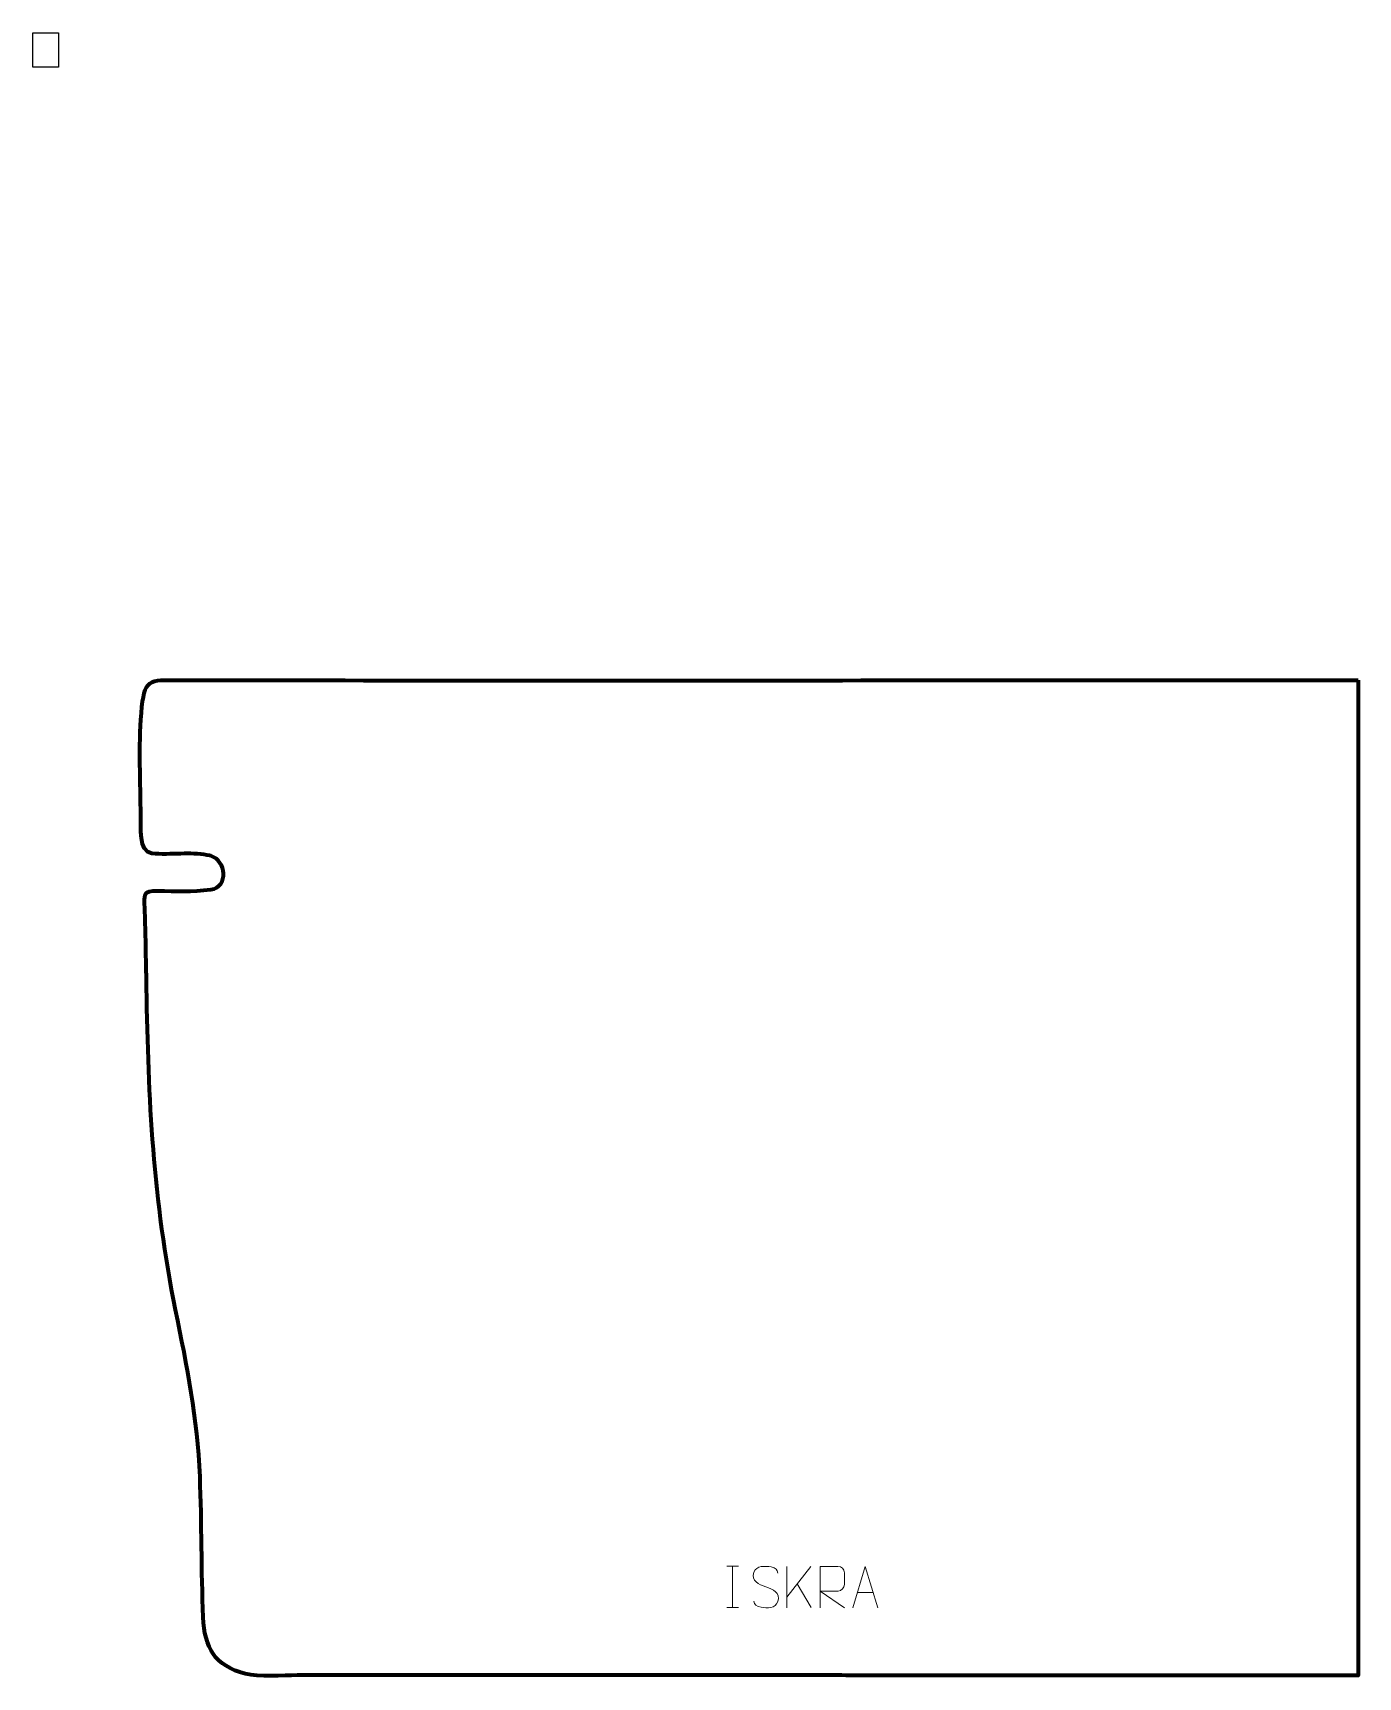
# Model space of a CAD drawing. Header units: millimetres. Extents: x 874 to 1672, y 102 to 1092.
import ezdxf

# ---------------------------------------------------------------- set-up
doc = ezdxf.new("R2010")
doc.units = ezdxf.units.MM
doc.header["$MEASUREMENT"] = 0
doc.header["$XCLIPFRAME"] = 0
for name, color, linetype in [('layer 1', 7, 'Continuous'), ('layer 2', 7, 'Continuous'), ('layer 3', 7, 'Continuous')]:
    doc.layers.add(name, color=color, linetype=linetype)
picture_1 = doc.add_image_def('image1.jpg', size_in_pixel=(76809, 102412))

msp = doc.modelspace()

# ---------------------------------------------------------------- linework, layer by layer
at = {"layer": 'layer 2', "color": 142, "lineweight": 9}
for points in [[(1292.1727, 168.5254), (1292.1727, 168.5254), (1299.336, 168.5254), (1299.336, 168.5254)], [(1295.7543, 168.5254), (1295.7543, 168.5254), (1295.7543, 143.589), (1295.7543, 143.589)], [(1328.3756, 168.3515), (1328.3756, 168.3515), (1328.3756, 143.4151), (1328.3756, 143.4151)], [(1342.742, 168.3515), (1342.742, 168.3515), (1328.3756, 149.7246), (1328.3756, 149.7246)], [(1343.067, 143.5108), (1343.067, 143.5108), (1334.6024, 157.8146), (1334.6024, 157.8146)], [(1370.9492, 152.6582), (1370.9492, 152.6582), (1380.4384, 152.6582), (1380.4384, 152.6582)], [(1292.1727, 143.589), (1292.1727, 143.589), (1299.336, 143.589), (1299.336, 143.589)]]:
    msp.add_open_spline(points, degree=3, dxfattribs=at)
for points, knots in [([(1315.7406, 156.0571), (1311.4952, 157.5265), (1306.5904, 159.321), (1308.5941, 164.8376), (1308.5941, 164.8376), (1310.0966, 168.9746), (1315.3067, 168.5863), (1318.9078, 167.9857), (1318.9078, 167.9857), (1321.7664, 167.5088), (1322.6305, 166.2964), (1322.9409, 164.2138)], [0, 0, 0, 0, 0.25, 0.25, 0.25, 0.25, 0.5, 0.5, 0.5, 0.5, 1, 1, 1, 1]), ([(1348.3806, 143.4151), (1348.3806, 143.4151), (1348.3806, 168.3515), (1348.3806, 168.3515), (1348.3806, 168.3515), (1351.9729, 168.3515), (1355.566, 168.3515), (1359.1587, 168.3515), (1359.1587, 168.3515), (1361.4824, 168.3138), (1363.0386, 166.8249), (1363.0346, 164.4601), (1363.0346, 164.4601), (1363.0341, 162.426), (1363.0341, 159.3687), (1363.0346, 157.3341), (1363.0346, 157.3341), (1363.028, 155.4599), (1361.217, 153.5194), (1359.2089, 153.5004), (1359.2089, 153.5004), (1359.2089, 153.5004), (1348.3806, 153.5004), (1348.3806, 153.5004), (1348.3806, 153.5004), (1348.3806, 153.5004), (1363.0253, 143.4151), (1363.0253, 143.4151)], [0, 0, 0, 0, 0.125, 0.125, 0.125, 0.125, 0.25, 0.25, 0.25, 0.25, 0.375, 0.375, 0.375, 0.375, 0.5, 0.5, 0.5, 0.5, 0.625, 0.625, 0.625, 0.625, 0.75, 0.75, 0.75, 0.75, 1, 1, 1, 1]), ([(1368.2285, 143.4151), (1368.2285, 143.4151), (1375.5944, 168.3516), (1375.5944, 168.3516), (1375.5944, 168.3516), (1375.5944, 168.3516), (1383.1591, 143.4151), (1383.1591, 143.4151)], [0, 0, 0, 0, 0.33333333, 0.33333333, 0.33333333, 0.33333333, 1, 1, 1, 1]), ([(1315.7406, 156.057), (1319.7563, 154.4114), (1324.7824, 152.5244), (1322.9496, 147.1678), (1322.9496, 147.1678), (1321.4909, 142.9043), (1316.5835, 143.1609), (1312.8599, 143.7152), (1312.8599, 143.7152), (1310.1118, 144.1247), (1308.8917, 145.3374), (1308.514, 147.4481)], [0, 0, 0, 0, 0.25, 0.25, 0.25, 0.25, 0.5, 0.5, 0.5, 0.5, 1, 1, 1, 1])]:
    msp.add_open_spline(points, degree=3, knots=knots, dxfattribs=at)
at = {"layer": 'layer 3', "color": 242, "lineweight": 158}
msp.add_open_spline([(1672.4781, 702.3261), (1435.8002, 702.3259), (1199.0925, 701.9503), (962.4185, 702.3313), (962.4185, 702.3313), (943.8554, 702.5686), (941.358, 703.323), (939.6384, 682.546), (939.6384, 682.546), (937.9425, 662.0566), (939.1066, 640.983), (939.2517, 620.4155), (939.2517, 620.4155), (939.2524, 614.3251), (938.1312, 598.7306), (945.8763, 597.9265), (945.8763, 597.9265), (957.2941, 596.7413), (969.5829, 598.9291), (979.0437, 596.9286), (979.0437, 596.9286), (979.0437, 596.9286), (980.6523, 596.5885), (980.6523, 596.5885), (980.6523, 596.5885), (980.6523, 596.5885), (981.4509, 596.3844), (981.4509, 596.3844), (981.4509, 596.3844), (990.8759, 593.7795), (992.3365, 577.5866), (981.5032, 576.2394), (981.5032, 576.2394), (969.884, 574.7945), (960.7841, 575.1339), (949.4692, 575.4338), (949.4692, 575.4338), (940.3761, 575.6747), (941.3847, 572.9377), (941.6846, 564.9407), (941.6846, 564.9407), (942.1608, 552.2446), (942.2932, 539.1634), (942.5788, 526.421), (942.5788, 526.421), (942.6503, 523.2301), (942.7111, 520.0403), (942.7585, 516.849), (942.7585, 516.849), (943.7612, 450.0537), (946.8445, 388.6673), (960.222, 322.912), (960.222, 322.912), (967.26, 288.318), (973.4428, 257.9264), (974.9232, 222.3786), (974.9232, 222.3786), (976.014, 194.1689), (975.674, 165.8443), (976.8693, 137.7047), (976.8693, 137.7047), (977.6529, 119.2587), (983.8279, 108.4134), (1002.3113, 103.5168), (1002.3113, 103.5168), (1009.8531, 101.6167), (1025.0423, 102.7153), (1033.526, 102.7389), (1033.526, 102.7389), (1045.5801, 102.7723), (1057.6345, 102.732), (1069.6887, 102.7291), (1069.6887, 102.7291), (1076.037, 102.7283), (1082.3852, 102.7275), (1088.7334, 102.7266), (1088.7334, 102.7266), (1101.4298, 102.7249), (1114.1263, 102.7232), (1126.8228, 102.7216), (1126.8228, 102.7216), (1133.171, 102.7207), (1139.5192, 102.7199), (1145.8675, 102.719), (1145.8675, 102.719), (1209.3497, 102.7106), (1272.832, 102.7022), (1336.3143, 102.6938), (1336.3143, 102.6938), (1342.3452, 102.693), (1348.3759, 102.6922), (1354.4068, 102.6914), (1354.4068, 102.6914), (1367.1032, 102.6897), (1379.7997, 102.6881), (1392.4961, 102.6864), (1392.4961, 102.6864), (1398.8443, 102.6855), (1405.1926, 102.6847), (1411.5408, 102.6838), (1411.5408, 102.6838), (1430.5855, 102.6813), (1449.6301, 102.6788), (1468.6748, 102.6762), (1468.6748, 102.6762), (1475.0231, 102.6754), (1481.3713, 102.6746), (1487.7196, 102.6737), (1487.7196, 102.6737), (1500.416, 102.672), (1513.1125, 102.6703), (1525.8089, 102.6687), (1525.8089, 102.6687), (1532.1571, 102.6678), (1538.5054, 102.667), (1544.8536, 102.6661), (1544.8536, 102.6661), (1556.5978, 102.6646), (1568.3421, 102.663), (1580.0863, 102.6615), (1580.0863, 102.6615), (1605.4792, 102.6581), (1630.8721, 102.6547), (1656.265, 102.6513), (1656.265, 102.6513), (1661.661, 102.6506), (1667.057, 102.6499), (1672.453, 102.6492), (1672.453, 102.6492), (1672.453, 102.6492), (1672.4781, 702.3261), (1672.4781, 702.3261)], degree=3, knots=[0, 0, 0, 0, 0.02941176, 0.02941176, 0.02941176, 0.02941176, 0.05882353, 0.05882353, 0.05882353, 0.05882353, 0.08823529, 0.08823529, 0.08823529, 0.08823529, 0.11764706, 0.11764706, 0.11764706, 0.11764706, 0.14705882, 0.14705882, 0.14705882, 0.14705882, 0.17647059, 0.17647059, 0.17647059, 0.17647059, 0.20588235, 0.20588235, 0.20588235, 0.20588235, 0.23529412, 0.23529412, 0.23529412, 0.23529412, 0.26470588, 0.26470588, 0.26470588, 0.26470588, 0.29411765, 0.29411765, 0.29411765, 0.29411765, 0.32352941, 0.32352941, 0.32352941, 0.32352941, 0.35294118, 0.35294118, 0.35294118, 0.35294118, 0.38235294, 0.38235294, 0.38235294, 0.38235294, 0.41176471, 0.41176471, 0.41176471, 0.41176471, 0.44117647, 0.44117647, 0.44117647, 0.44117647, 0.47058824, 0.47058824, 0.47058824, 0.47058824, 0.5, 0.5, 0.5, 0.5, 0.52941176, 0.52941176, 0.52941176, 0.52941176, 0.55882353, 0.55882353, 0.55882353, 0.55882353, 0.58823529, 0.58823529, 0.58823529, 0.58823529, 0.61764706, 0.61764706, 0.61764706, 0.61764706, 0.64705882, 0.64705882, 0.64705882, 0.64705882, 0.67647059, 0.67647059, 0.67647059, 0.67647059, 0.70588235, 0.70588235, 0.70588235, 0.70588235, 0.73529412, 0.73529412, 0.73529412, 0.73529412, 0.76470588, 0.76470588, 0.76470588, 0.76470588, 0.79411765, 0.79411765, 0.79411765, 0.79411765, 0.82352941, 0.82352941, 0.82352941, 0.82352941, 0.85294118, 0.85294118, 0.85294118, 0.85294118, 0.88235294, 0.88235294, 0.88235294, 0.88235294, 0.91176471, 0.91176471, 0.91176471, 0.91176471, 0.94117647, 0.94117647, 0.94117647, 0.94117647, 1, 1, 1, 1], dxfattribs=at)

# ---------------------------------------------------------------- pictures from other files: only their frames are drawn
at = {"layer": 'layer 1', "color": 0}
image = msp.add_image(picture_1, insert=(861.743, -400.541), size_in_units=(1115.2864, 1487.0484), dxfattribs=at)
image.set_boundary_path([(861.743, -400.541), (1928.543, 1021.859)])
image.dxf.flags = 3

doc.saveas('drawing.dxf')
